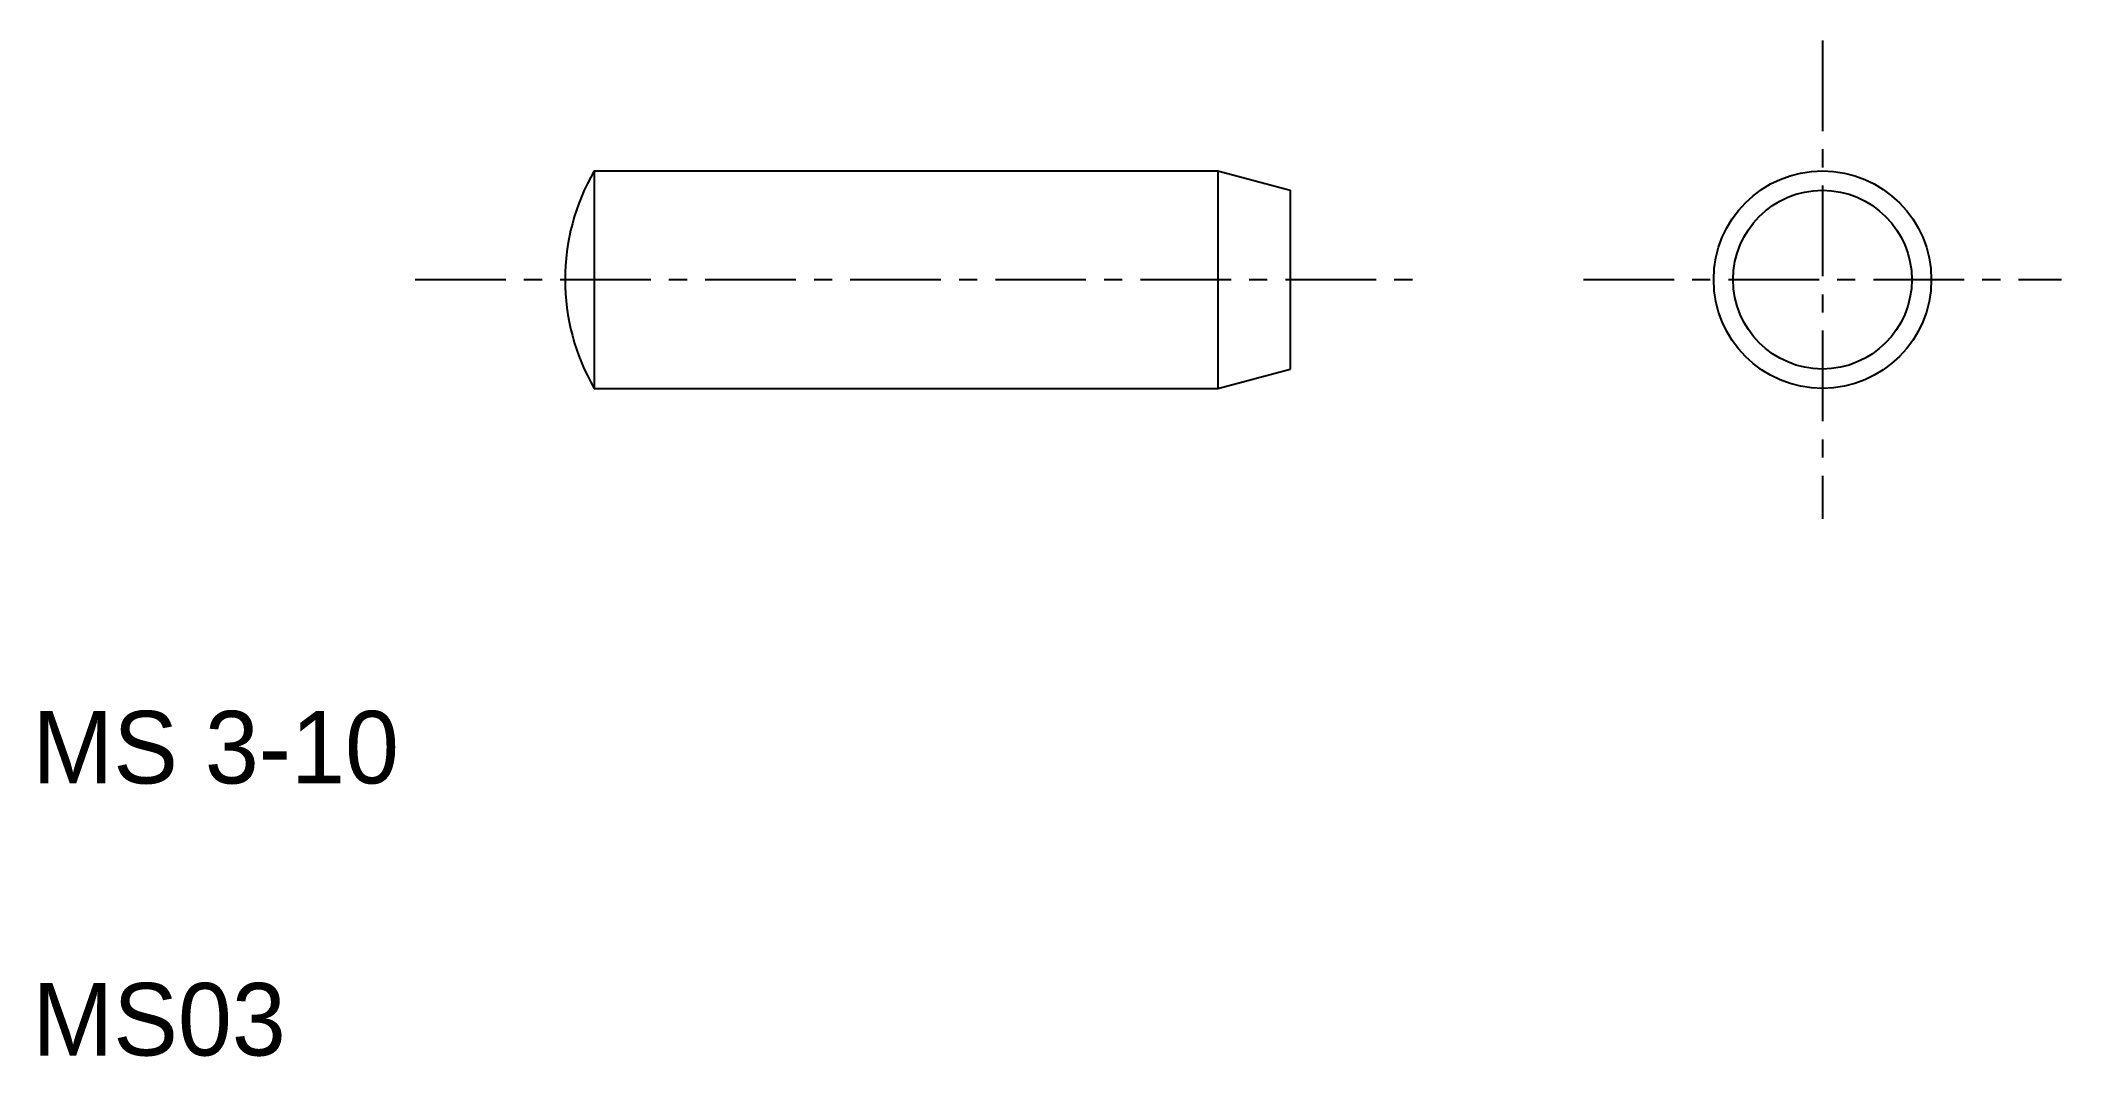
# Model space of a CAD drawing. Extents: x 2.6 to 30.5, y 2.5 to 16.5.
import ezdxf

# ---------------------------------------------------------------- set-up
doc = ezdxf.new("R2010")
doc.units = 0
doc.linetypes.add('CENTER', pattern=[2, 1.25, -0.25, 0.25, -0.25])
doc.layers.get('0').update_dxf_attribs({"linetype": 'CONTINUOUS'})
doc.layers.add('CENTER', color=1, linetype='CENTER')

msp = doc.modelspace()

# ---------------------------------------------------------------- linework, layer by layer
at = {"linetype": 'CONTINUOUS'}
for p, q in [((10.246, 14.695), (18.844, 14.695)), ((10.246, 14.695), (10.246, 11.695)), ((18.844, 14.695), (18.844, 11.695)), ((18.844, 14.695), (19.844, 14.427)), ((19.844, 14.427), (19.844, 11.963)), ((18.844, 11.695), (19.844, 11.963)), ((10.246, 11.695), (18.844, 11.695))]:
    msp.add_line(p, q, dxfattribs=at)
for p, q in [((19.844, 13.811), (19.844, 13.812)), ((19.844, 13.195), (19.844, 13.195))]:
    msp.add_line(p, q)
at = {"color": 7, "linetype": 'CONTINUOUS'}
for radius in [1.5, 1.232]:
    msp.add_circle((27.182, 13.195), radius, dxfattribs=at)
at = {"linetype": 'CONTINUOUS'}
msp.add_arc((12.844, 13.195), 3, 150, 210, dxfattribs=at)
at = {"layer": 'CENTER', "color": 1, "linetype": 'CENTER'}
for p, q in [((27.182, 16.492), (27.182, 9.899)), ((7.777, 13.195), (21.566, 13.195)), ((23.885, 13.195), (30.479, 13.195))]:
    msp.add_line(p, q, dxfattribs=at)

# ---------------------------------------------------------------- texts
for s, p in [('MS 3-10', (2.5, 6.25)), ('MS03', (2.5, 2.5))]:
    msp.add_text(s, height=1).set_placement(p)

doc.saveas('drawing.dxf')
